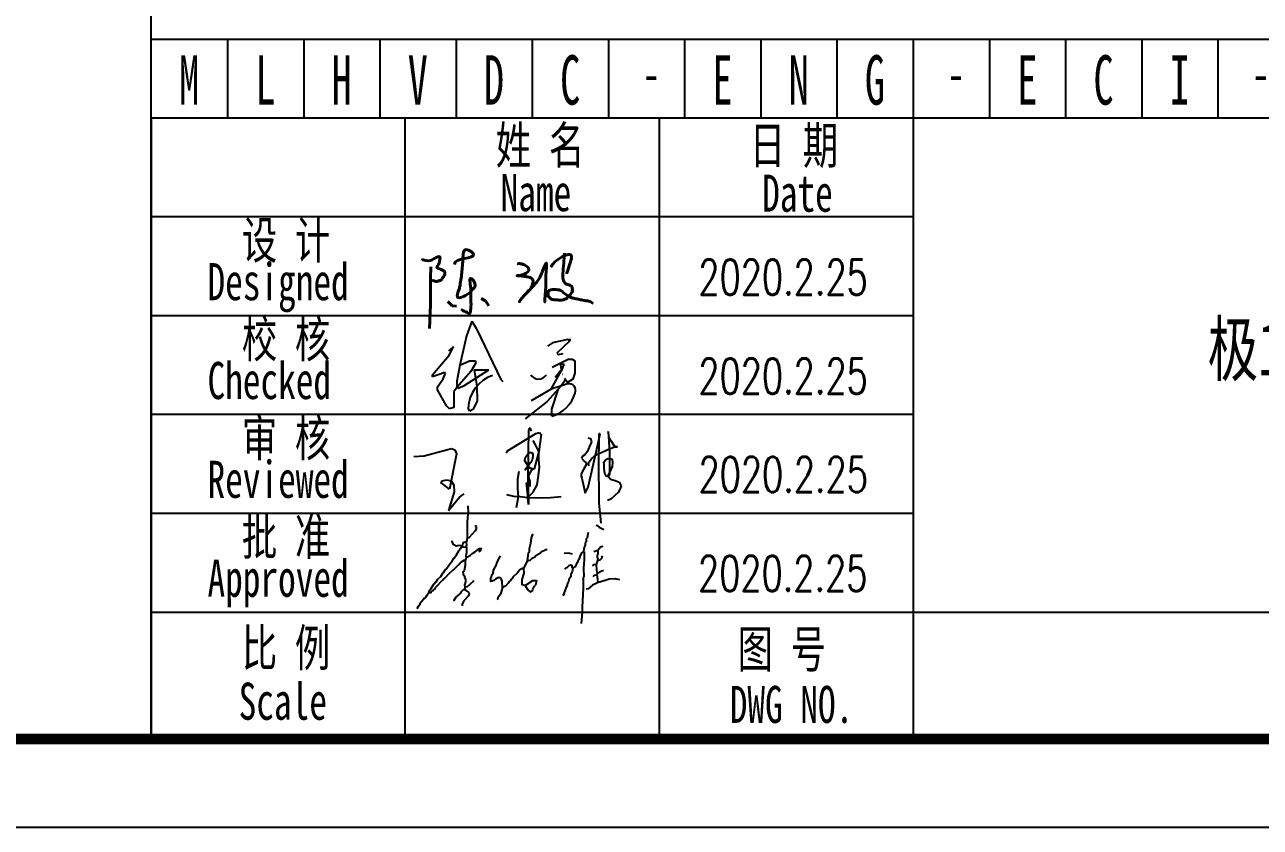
# Model space of a CAD drawing. Header units: millimetres. Extents: x 0 to 420, y 0 to 297.
# Drawn here: x 278.3 to 348.3, y 0 to 45.5 of the extents above; entities that cross this region are included whole.
import ezdxf
from ezdxf.enums import TextEntityAlignment as Align

# ---------------------------------------------------------------- set-up
doc = ezdxf.new("R2010")
doc.units = ezdxf.units.MM
for name, color, linetype in [('GPDRAW', 1, 'Continuous'), ('LAYER0', 7, 'Continuous'), ('sign', 7, 'Continuous')]:
    doc.layers.add(name, color=color, linetype=linetype)
doc.styles.add('ECL', font='SIMFANG_2312.TTF', dxfattribs={"width": 0.7, "height": 3})
doc.styles.add('elec', font='romans.shx', dxfattribs={"width": 0.7, "bigfont": 'hzdx1.shx'})
doc.styles.add('LXL', font='SIMFANG_2312.TTF', dxfattribs={"width": 0.7, "height": 3})

# ---------------------------------------------------------------- blocks, each defined once
blk = doc.blocks.new('gpdraw')
at = {"color": 2}
for points in [[(1041.808, -82.7), (651.808, -82.7), (651.808, 204.3), (1041.808, 204.3)], [(912.308, -4.113), (1041.808, -4.113), (1041.808, -82.7), (912.308, -82.7)]]:
    blk.add_lwpolyline(points, close=True, dxfattribs=at)
blk = doc.blocks.new('*U11')
at = {"linetype": 'Continuous'}
for p, q in [((3.551, 6.02), (3.566, 5.598)), ((3.537, 5.54), (3.508, 5.103)), ((3.508, 5.103), (3.508, 4.187)), ((3.566, 5.598), (3.537, 5.54)), ((10.242, 4.151), (10.323, 4.215)), ((10.323, 4.215), (10.387, 4.522)), ((10.145, 3.682), (10.096, 3.424)), ((10.193, 3.795), (10.145, 3.682)), ((10.242, 3.973), (10.193, 3.908)), ((10.193, 3.908), (10.193, 3.795)), ((10.242, 4.135), (10.242, 3.973)), ((10.096, 3.424), (10.129, 3.408)), ((10.145, 2.971), (10.096, 2.487)), ((10.129, 3.408), (10.145, 2.971)), ((10.096, 2.487), (10.113, 1.986)), ((6.794, 1.499), (7.229, 1.789)), ((7.229, 1.789), (7.442, 1.789)), ((7.384, 1.517), (7.326, 1.478)), ((7.442, 1.789), (7.384, 1.517)), ((10.113, 1.986), (10.08, 1.937)), ((10.08, 1.937), (10.08, 1.356)), ((1.094, 0.785), (0.832, 0.465)), ((1.152, 0.828), (1.094, 0.785)), ((1.196, 0.916), (1.152, 0.828)), ((1.341, 1.061), (1.196, 0.916)), ((10.08, 1.356), (10.016, 0.273)), ((0.774, 0.378), (0.658, 0.174)), ((0.818, 0.407), (0.774, 0.378)), ((0.832, 0.465), (0.818, 0.407)), ((10.016, 0.273), (10.032, -0.018)), ((10.032, -0.018), (9.967, -0.648))]:
    blk.add_line(p, q, dxfattribs=at)
for points in [[(10.807, 4.926), (10.872, 4.91), (10.985, 4.813), (11.244, 4.684)], [(3.508, 4.187), (3.639, 4.231), (3.988, 4.624), (4.031, 4.711), (4.031, 4.813), (3.988, 4.9)], [(7.19, 4.425), (7.209, 4.387), (7.132, 4.212), (7.093, 3.883), (7.015, 3.572), (7.015, 3.398), (6.957, 3.34), (6.899, 2.894)], [(1.341, 1.061), (1.356, 1.206), (1.457, 1.323), (1.617, 1.57), (1.676, 1.614), (1.705, 1.686), (1.748, 1.715), (1.85, 1.861), (2.01, 2.006), (2.126, 2.21), (2.17, 2.239), (2.257, 2.384), (2.315, 2.428), (2.533, 2.733), (2.664, 2.879), (2.752, 3.053), (2.781, 3.053), (2.781, 3.082), (2.912, 3.242), (3.042, 3.475), (3.101, 3.519), (3.101, 3.562), (3.159, 3.62), (3.202, 3.722)], [(3.202, 3.751), (3.028, 3.766), (2.882, 3.737), (2.752, 3.809), (2.65, 3.984), (2.65, 4.042)], [(3.464, 3.984), (3.29, 3.926), (3.261, 3.897), (3.246, 3.795), (3.202, 3.751)], [(3.202, 3.751), (3.202, 3.722)], [(3.202, 3.722), (3.275, 3.693), (3.464, 3.678)], [(3.464, 3.678), (3.464, 3.373), (3.435, 3.184), (3.45, 3.097)], [(3.45, 3.097), (3.566, 3.14), (3.697, 3.228), (3.784, 3.315), (3.9, 3.373), (3.929, 3.417), (3.959, 3.417), (4.148, 3.562), (4.191, 3.562)], [(3.508, 4.187), (3.464, 3.984)], [(3.464, 3.678), (3.464, 3.737), (3.493, 3.78), (3.464, 3.984)], [(4.264, 3.519), (4.235, 3.46), (4.148, 3.402)], [(4.191, 3.562), (4.206, 3.591), (4.308, 3.606)], [(4.264, 3.519), (4.206, 3.533), (4.191, 3.562)], [(4.308, 3.606), (4.264, 3.519)], [(4.308, 3.606), (4.337, 3.635)], [(7.713, 3.437), (7.907, 3.495), (7.946, 3.534), (8.043, 3.534)], [(11.195, 3.715), (11.098, 3.698), (11.001, 3.634), (10.969, 3.553), (10.904, 3.488)], [(3.391, 2.922), (3.319, 2.922), (3.173, 2.821), (3.057, 2.69), (3.028, 2.69), (2.766, 2.428), (2.708, 2.399), (2.664, 2.326), (2.49, 2.181), (2.228, 1.904), (2.199, 1.904), (2.155, 1.817), (2.126, 1.817), (1.69, 1.366), (1.69, 1.337), (1.574, 1.236), (1.559, 1.192), (1.53, 1.192), (1.457, 1.119), (1.457, 1.09), (1.341, 1.061)], [(3.391, 2.922), (3.391, 2.646), (3.333, 2.326), (3.261, 2.268), (3.275, 2.152), (3.377, 2.021), (3.362, 1.977), (3.406, 1.846), (3.406, 1.701), (3.362, 1.526), (3.377, 1.41)], [(3.45, 3.097), (3.391, 2.922)], [(5.503, 1.382), (5.484, 1.73), (5.426, 1.905), (5.329, 1.963), (5.154, 1.905), (5.018, 1.789), (4.844, 1.73), (4.844, 1.944), (4.883, 1.983), (4.902, 2.099), (4.98, 2.196), (4.999, 2.37), (5.173, 2.681), (5.193, 2.777), (5.387, 3.185)], [(6.899, 2.894), (6.705, 2.467)], [(6.899, 2.894), (7.074, 2.933), (7.19, 3.049), (7.345, 3.126), (7.403, 3.204), (7.655, 3.359), (7.713, 3.437)], [(9.482, 3.278), (9.24, 3.327), (8.998, 3.311)], [(10.096, 3.424), (9.983, 3.359), (9.886, 3.149), (9.838, 2.971), (9.789, 2.939), (9.757, 2.81), (9.725, 2.794), (9.628, 2.551), (9.499, 2.487)], [(10.904, 3.488), (10.678, 3.408)], [(10.888, 2.923), (10.824, 2.697)], [(10.904, 3.488), (10.904, 3.311), (10.872, 3.181), (10.872, 3.084), (10.904, 3.02), (10.888, 2.923)], [(10.888, 2.923), (11.034, 2.955), (11.13, 3.052), (11.179, 3.181)], [(6.705, 2.467), (6.647, 2.467), (6.492, 2.39), (6.356, 2.215), (6.104, 1.983), (6.085, 1.924), (5.988, 1.847), (5.968, 1.789), (5.871, 1.711), (5.852, 1.653), (5.678, 1.459), (5.503, 1.382)], [(6.705, 2.467), (6.725, 2.196), (6.608, 1.847), (6.608, 1.556), (6.783, 1.517), (6.938, 1.265), (7.093, 1.129)], [(9.499, 2.487), (9.466, 2.277), (9.386, 2.147), (9.386, 2.002), (9.289, 1.873), (9.256, 1.727), (9.176, 1.582), (9.176, 1.517), (9.095, 1.356), (8.982, 1.049), (8.998, 1), (8.917, 0.936)], [(9.499, 2.487), (9.466, 2.519), (9.45, 2.632), (9.386, 2.648), (9.272, 2.616), (9.159, 2.503), (9.095, 2.487), (9.014, 2.406)], [(10.824, 2.697), (10.662, 2.681), (10.581, 2.616)], [(10.824, 2.697), (10.84, 2.374), (10.856, 2.26), (10.888, 2.228)], [(10.888, 2.228), (10.84, 2.083)], [(10.888, 2.228), (11.017, 2.26), (11.034, 2.293), (11.227, 2.374)], [(3.377, 1.41), (3.537, 1.468), (3.857, 1.744), (3.871, 1.788)], [(3.377, 1.41), (3.377, 1.294)], [(7.093, 1.129), (7.209, 1.207), (7.229, 1.304), (7.326, 1.478)], [(10.92, 1.711), (10.888, 1.646), (10.613, 1.517), (10.355, 1.323), (10.242, 1.291)], [(10.84, 2.083), (10.71, 2.067), (10.646, 2.002)], [(10.84, 2.083), (10.872, 2.05), (10.888, 1.76), (10.92, 1.711)], [(10.92, 1.711), (11.017, 1.711), (11.551, 1.889), (11.906, 1.905), (11.954, 1.873), (12.132, 1.84)], [(3.377, 1.294), (3.348, 1.265), (3.275, 1.25), (3.144, 1.119), (3.13, 1.076), (2.868, 0.843), (2.752, 0.654), (2.766, 0.639)], [(3.377, 1.294), (3.42, 1.265), (3.435, 1.221), (3.595, 1.105), (3.624, 1.032), (3.566, 0.901), (3.319, 0.625), (3.231, 0.45), (3.217, 0.349)], [(5.503, 1.382), (5.387, 1.013), (5.251, 0.8), (5.251, 0.742), (5.193, 0.703)]]:
    blk.add_lwpolyline(points, dxfattribs=at)
at = {"style": 'elec', "width": 0.7}
blk.add_text('2020.2.25', height=2, dxfattribs=at).set_placement((16.587, 1.189))
blk = doc.blocks.new('*U12')
at = {"lineweight": 40}
for p, q in [((1.448, 2.748), (1.423, 2.11)), ((1.423, 2.11), (1.423, 0.602)), ((2.404, 0.795), (2.656, 0.544)), ((4.294, 0.951), (4.555, 0.824)), ((4.555, 0.824), (4.73, 0.549)), ((1.423, 0.602), (1.368, -0.741)), ((2.656, 0.544), (2.91, 0.534))]:
    blk.add_line(p, q, dxfattribs=at)
for points, start_tangent, end_tangent in [([(2.788, 2.881), (3.875, 3.467), (3.379, 3.714), (3.278, 3.402), (3.214, 2.513), (3.102, 1.717), (3.049, 1.488), (2.981, 1.018), (3.346, 1.096), (3.581, 1.252), (3.855, 1.499), (3.965, 1.691), (3.69, 2.102), (3.682, 1.765), (3.718, 1.389), (3.718, 1.17), (3.72, 0.831), (3.725, 0.61), (3.71, 0.392), (3.645, 0.111), (3.439, 0.205), (3.224, 0.32)], (-0.112609, 0.993639), (1, 0)), ([(0.956, 3.124), (1.176, 3.115), (1.601, 3.202), (1.834, 3.316), (1.946, 3.328), (1.956, 3.163), (1.832, 2.81), (1.792, 2.753), (2.026, 2.609), (2.175, 2.528), (2.221, 2.482), (2.246, 2.384), (2.218, 2.274), (2.164, 2.192), (2.109, 2.11), (2.026, 2), (1.944, 1.973), (1.862, 1.945), (1.67, 1.945), (1.56, 1.973)], (-0.472048, 0.881573), (0.89462, -0.446827)), ([(6.41, 2.88), (6.822, 2.825), (7.005, 2.635), (6.739, 2.332), (6.335, 2.254), (6.758, 2.211), (7, 2.172), (7.215, 2.05), (6.888, 1.416)], (-0.470008, 0.882662), (-0.4476, 0.894234))]:
    blk.add_spline(points, degree=3, dxfattribs=dict(at, start_tangent=start_tangent, end_tangent=end_tangent))
at = {"lineweight": 40, "start_tangent": (-0.457934, 0.888986)}
blk.add_spline([(9.017, 3.527), (8.934, 2.376), (8.986, 1.92), (9.138, 1.771), (9.275, 1.743), (9.44, 1.633), (9.467, 1.469), (9.467, 1.332), (9.476, 1.369), (9.385, 1.222), (9.248, 1.085), (9.111, 0.948), (8.974, 0.893), (8.782, 0.866), (8.425, 0.893), (8.205, 0.976), (8.08, 1.13), (8.096, 1.085), (8.096, 1.25), (8.123, 1.387), (8.315, 1.469), (8.623, 1.456), (8.809, 1.414), (8.919, 1.332), (9.138, 1.168), (9.44, 1.003), (9.66, 0.948), (9.934, 0.893), (10.208, 0.839), (10.4, 0.811), (10.538, 0.756), (10.648, 0.68)], degree=3, dxfattribs=at)
at = {"lineweight": 40}
for points, knots in [([(6.535, 0.803), (6.24, 0.626), (7.41, 1.797), (7.63, 2.102), (8.089, 3.36), (7.921, 2.137), (8.002, 1.652), (7.879, 0.763), (7.914, 0.769), (7.92, 0.777)], [0, 0, 0, 0, 0.977504, 1.856108, 2.483486, 3.15885, 3.807757, 4.562282, 4.671504, 4.671504, 4.671504, 4.671504]), ([(8.249, 2.73), (8.266, 2.774), (8.356, 2.942), (8.699, 3.222), (9.023, 3.408), (9.35, 3.478), (9.453, 3.305), (9.33, 2.924), (9.223, 2.607), (9.141, 2.365)], [6.417144, 6.417144, 6.417144, 6.417144, 6.574551, 7.034032, 7.556844, 7.738735, 7.832352, 8.0674, 8.806209, 8.806209, 8.806209, 8.806209])]:
    blk.add_open_spline(points, degree=3, knots=knots, dxfattribs=at)
at = {"style": 'elec', "width": 0.7}
blk.add_text('2020.2.25', height=2, dxfattribs=at).set_placement((16.608, 1.168))
blk = doc.blocks.new('*HATCH1014')
for p, q in [((808.5, 929.5), (811.7, 926.3)), ((808.5, 926.5), (810.4, 923.9))]:
    blk.add_line(p, q)
blk = doc.blocks.new('*HATCH413')
for p, q in [((808.5, 929.5), (811.7, 926.3)), ((808.5, 926.5), (810.4, 923.9))]:
    blk.add_line(p, q)
blk = doc.blocks.new('*U15')
at = {"layer": 'LAYER0'}
for p, q in [((3.766, 5.285), (3.476, 4.445)), ((3.766, 5.285), (3.476, 4.445)), ((3.766, 5.285), (4.036, 4.845)), ((3.766, 5.285), (4.036, 4.845)), ((3.476, 4.445), (3.101, 2.787)), ((3.476, 4.445), (3.101, 2.787)), ((4.036, 4.845), (5.416, 1.965)), ((4.036, 4.845), (5.416, 1.965)), ((9.211, 4.247), (8.336, 4.045)), ((9.211, 4.247), (8.336, 4.045)), ((9.211, 4.247), (9.376, 4.247)), ((9.211, 4.247), (9.315, 4.145)), ((9.211, 4.247), (9.376, 4.247)), ((9.211, 4.247), (9.315, 4.145)), ((9.315, 4.247), (9.315, 4.145)), ((9.315, 4.247), (9.315, 4.145)), ((2.736, 3.825), (2.456, 3.605)), ((2.736, 3.825), (2.456, 3.605)), ((2.496, 3.345), (2.736, 3.825)), ((2.496, 3.345), (2.736, 3.825)), ((2.65, 3.653), (2.601, 3.719)), ((2.65, 3.653), (2.601, 3.719)), ((8.336, 4.045), (8.056, 3.865)), ((8.336, 4.045), (8.056, 3.865)), ((9.315, 4.145), (8.596, 3.465)), ((9.315, 4.145), (8.596, 3.465)), ((1.543, 2.23), (2.496, 3.345)), ((1.543, 2.23), (2.496, 3.345)), ((3.101, 2.787), (3.643, 3.026)), ((3.101, 2.787), (3.643, 3.026)), ((3.643, 3.026), (3.988, 3.026)), ((3.643, 3.026), (3.988, 3.026)), ((3.988, 2.884), (3.716, 2.425)), ((3.988, 2.884), (3.716, 2.425)), ((3.988, 3.026), (3.988, 2.884)), ((3.988, 3.026), (3.988, 2.884)), ((9.276, 3.125), (8.316, 2.645)), ((9.276, 3.125), (8.316, 2.645)), ((8.596, 3.465), (8.656, 3.385)), ((8.596, 3.465), (8.656, 3.385)), ((8.656, 3.385), (8.956, 3.445)), ((8.656, 3.385), (8.956, 3.445)), ((8.778, 2.875), (8.844, 2.476)), ((8.778, 2.875), (8.985, 2.845)), ((8.778, 2.875), (8.844, 2.476)), ((8.778, 2.875), (8.985, 2.845)), ((8.844, 2.909), (8.853, 2.864)), ((8.844, 2.909), (8.853, 2.864)), ((8.985, 2.845), (8.844, 2.476)), ((8.985, 2.845), (8.844, 2.476)), ((9.276, 3.125), (9.456, 3.125)), ((9.276, 3.125), (9.456, 3.125)), ((9.456, 3.125), (9.606, 3.025)), ((9.456, 3.125), (9.606, 3.025)), ((9.606, 3.025), (9.606, 2.331)), ((9.606, 3.025), (9.606, 2.331)), ((2.236, 2.365), (1.543, 2.12)), ((2.236, 2.365), (1.543, 2.12)), ((1.543, 2.12), (1.543, 2.23)), ((1.543, 2.12), (1.543, 2.23)), ((2.156, 2.005), (2.276, 2.325)), ((2.156, 2.005), (2.276, 2.325)), ((2.276, 2.325), (2.236, 2.365)), ((2.276, 2.325), (2.236, 2.365)), ((3.101, 2.787), (2.918, 1.885)), ((3.101, 2.787), (2.918, 1.885)), ((3.716, 2.425), (2.918, 1.51)), ((3.716, 2.425), (2.918, 1.51)), ((3.316, 1.605), (4.731, 2.519)), ((3.316, 1.605), (4.731, 2.519)), ((3.912, 2.519), (4.731, 2.519)), ((3.912, 2.519), (4.062, 1.603)), ((3.912, 2.519), (4.731, 2.519)), ((3.912, 2.519), (4.062, 1.603)), ((8.276, 1.425), (8.844, 2.476)), ((8.276, 1.425), (8.844, 2.476)), ((8.696, 2.325), (8.496, 2.085)), ((8.696, 2.325), (8.496, 2.085)), ((8.844, 2.476), (8.696, 2.385)), ((8.844, 2.476), (8.696, 2.385)), ((8.696, 2.385), (8.696, 2.325)), ((8.696, 2.385), (8.696, 2.325)), ((8.896, 2.265), (8.916, 2.265)), ((8.896, 2.265), (8.916, 2.265)), ((9.606, 2.331), (9.496, 1.985)), ((9.606, 2.331), (9.496, 1.985)), ((1.826, 1.551), (2.156, 2.005)), ((1.826, 1.551), (2.156, 2.005)), ((1.826, 1.387), (1.826, 1.551)), ((1.826, 1.387), (1.826, 1.551)), ((2.918, 1.51), (2.746, 1.282)), ((2.918, 1.51), (2.746, 1.282)), ((2.918, 1.885), (2.918, 1.51)), ((2.918, 1.885), (2.918, 1.51)), ((2.918, 1.51), (2.976, 1.485)), ((2.918, 1.51), (2.976, 1.485)), ((2.976, 1.485), (3.316, 1.605)), ((2.976, 1.485), (3.316, 1.605)), ((4.062, 1.603), (4.066, 0.745)), ((4.062, 1.603), (4.066, 0.745)), ((5.416, 1.965), (5.536, 1.865)), ((5.416, 1.965), (5.536, 1.865)), ((8.276, 1.425), (7.136, 0.765)), ((8.276, 1.425), (7.136, 0.765)), ((8.837, 1.608), (8.036, 0.725)), ((8.837, 1.608), (8.036, 0.725)), ((9.196, 1.725), (8.276, 1.425)), ((9.196, 1.725), (8.276, 1.425)), ((8.306, 0.295), (8.69, 1.446)), ((8.306, 0.295), (8.69, 1.446)), ((9.074, 1.954), (8.837, 1.608)), ((9.074, 1.954), (8.837, 1.608)), ((9.196, 1.805), (9.016, 2.025)), ((9.196, 1.805), (9.016, 2.025)), ((9.496, 1.985), (9.196, 1.805)), ((9.496, 1.985), (9.196, 1.805)), ((9.196, 1.805), (9.196, 1.725)), ((9.196, 1.805), (9.196, 1.725)), ((2.336, 0.485), (1.826, 1.387)), ((2.336, 0.485), (1.826, 1.387)), ((2.746, 1.282), (2.746, 0.391)), ((2.746, 1.282), (2.746, 0.391)), ((4.066, 0.745), (3.836, 0.265)), ((4.066, 0.745), (3.836, 0.265)), ((8.036, 0.725), (6.796, -0.255)), ((8.036, 0.725), (6.796, -0.255)), ((2.516, 0.305), (2.336, 0.485)), ((2.516, 0.305), (2.336, 0.485)), ((2.746, 0.391), (2.516, 0.305)), ((2.746, 0.391), (2.516, 0.305)), ((3.656, 0.185), (3.556, 0.345)), ((3.656, 0.185), (3.556, 0.345)), ((3.836, 0.265), (3.656, 0.185)), ((3.836, 0.265), (3.656, 0.185)), ((8.306, -0.107), (8.306, 0.295)), ((8.306, -0.107), (8.306, 0.295))]:
    blk.add_line(p, q, dxfattribs=at)
for centre, radius, start, end in [((5.647, 0.236), 2.093, 109.8407, 177.01324), ((5.647, 0.236), 2.093, 109.8407, 177.01324), ((7.556, 2.501), 0.509, 210.22699, 329.77301), ((7.556, 2.501), 0.509, 210.22699, 329.77301), ((9.273, 1.351), 0.382, 337.8314, 101.5483), ((9.273, 1.351), 0.382, 337.8314, 101.5483), ((7.749, 1.773), 1.961, 286.52549, 343.22341), ((7.749, 1.773), 1.961, 286.52549, 343.22341)]:
    blk.add_arc(centre, radius, start, end, dxfattribs=at)
at = {"layer": 'LAYER0', "xscale": 0.02000000000007276, "yscale": 0.01999999999998181, "zscale": 0.02}
for name in ['*HATCH1014', '*HATCH413']:
    blk.add_blockref(name, (-7.474, -16.205), dxfattribs=at)
at = {"style": 'elec', "width": 0.7}
blk.add_text('2020.2.25', height=2, dxfattribs=at).set_placement((16.608, 1.168))
blk = doc.blocks.new('A$C3C6D79E5')
for p, q in [((6.028, 4.649), (7.834, 5.774)), ((7.381, 5.981), (7.32, 3.055)), ((7.489, 6.13), (7.381, 5.981)), ((7.555, 5.923), (7.489, 6.13)), ((7.834, 5.774), (8.071, 5.838)), ((8.19, 5.707), (8.037, 4.598)), ((8.071, 5.838), (8.19, 5.707)), ((11.719, 4.554), (11.982, 5.738)), ((11.901, 5.736), (11.88, 3.525)), ((11.982, 5.738), (11.901, 5.736)), ((12.568, 5.499), (12.507, 5.901)), ((12.507, 5.901), (12.587, 4.595)), ((0.654, 4.327), (2.416, 4.79)), ((2.416, 4.79), (2.629, 4.706)), ((7.795, 5.078), (7.677, 5.312)), ((8.037, 4.598), (7.795, 5.078)), ((11.336, 5.032), (11.143, 4.576)), ((11.218, 5.496), (11.371, 5.445)), ((11.423, 5.221), (11.336, 5.032)), ((11.371, 5.445), (11.423, 5.221)), ((11.72, 4.384), (12.639, 4.797)), ((12.666, 5.307), (12.568, 5.499)), ((12.639, 4.797), (12.937, 4.898)), ((12.917, 4.944), (12.666, 5.307)), ((13.112, 4.898), (12.917, 4.944)), ((12.937, 4.898), (13.112, 4.898)), ((0, 4.295), (0.654, 4.327)), ((2.729, 4.461), (2.282, 2.178)), ((2.629, 4.706), (2.718, 4.489)), ((2.718, 4.489), (2.729, 4.461)), ((5.926, 4.518), (6.028, 4.649)), ((7.132, 4.006), (7.151, 4.198)), ((7.318, 3.722), (7.132, 4.006)), ((7.151, 4.198), (7.391, 4.546)), ((7.391, 4.546), (7.548, 4.546)), ((7.608, 4.07), (7.531, 3.9)), ((7.548, 4.546), (7.648, 4.481)), ((7.648, 4.28), (7.608, 4.07)), ((7.648, 4.481), (7.648, 4.28)), ((8.037, 4.598), (7.729, 3.498)), ((8.036, 4.075), (8.037, 4.598)), ((8.077, 3.593), (8.036, 4.075)), ((10.833, 4.293), (10.789, 4.183)), ((10.789, 4.183), (10.951, 3.975)), ((11.009, 4.391), (10.833, 4.293)), ((11.143, 4.576), (11.009, 4.391)), ((11.217, 3.862), (11.418, 4.131)), ((11.222, 2.318), (11.719, 4.554)), ((11.418, 4.131), (11.72, 4.384)), ((12.227, 3.914), (12.331, 4.073)), ((12.331, 4.073), (12.487, 4.146)), ((12.487, 4.146), (12.638, 4.146)), ((12.587, 4.595), (12.578, 3.097)), ((12.638, 4.146), (12.757, 4.117)), ((12.757, 4.117), (12.789, 3.899)), ((6.745, 3.324), (6.672, 2.822)), ((7.531, 3.9), (7.128, 3.411)), ((7.128, 3.411), (7.291, 3.537)), ((7.291, 3.537), (7.481, 3.553)), ((7.606, 3.422), (7.318, 3.722)), ((7.602, 3.518), (7.356, 3.022)), ((7.481, 3.553), (7.602, 3.518)), ((7.729, 3.498), (7.606, 3.422)), ((8.011, 3.064), (8.077, 3.593)), ((10.939, 3.492), (10.749, 3.121)), ((11.08, 3.759), (10.939, 3.492)), ((10.951, 3.975), (11.092, 3.888)), ((11.092, 3.888), (11.08, 3.759)), ((11.286, 3.678), (11.217, 3.862)), ((11.88, 3.525), (11.895, 1.823)), ((12.235, 3.778), (12.227, 3.914)), ((12.235, 3.557), (12.235, 3.778)), ((12.264, 3.323), (12.235, 3.557)), ((12.319, 3.106), (12.264, 3.323)), ((12.629, 3.343), (12.476, 3.056)), ((12.757, 3.644), (12.629, 3.343)), ((12.789, 3.899), (12.757, 3.644)), ((1.718, 2.606), (1.82, 2.723)), ((2.282, 2.178), (1.718, 2.606)), ((1.82, 2.723), (2.084, 2.775)), ((2.084, 2.775), (2.387, 2.716)), ((2.387, 2.716), (2.559, 2.433)), ((2.559, 2.433), (2.593, 2.018)), ((6.672, 2.822), (6.672, 2.211)), ((7.456, 2.36), (7.224, 2.6)), ((7.224, 2.6), (7.381, 1.2)), ((7.32, 3.055), (7.381, 1.2)), ((7.356, 3.022), (7.456, 2.683)), ((7.456, 2.683), (7.456, 2.36)), ((7.663, 1.996), (7.936, 2.468)), ((7.936, 2.468), (8.011, 3.064)), ((10.749, 3.121), (10.796, 2.889)), ((10.796, 2.889), (11.027, 1.919)), ((12.389, 3.004), (12.319, 3.106)), ((12.484, 2.991), (12.389, 3.004)), ((12.476, 3.056), (12.643, 2.817)), ((12.578, 3.097), (12.484, 2.991)), ((12.643, 2.817), (12.954, 2.743)), ((12.954, 2.743), (13.21, 2.624)), ((13.21, 2.624), (13.341, 2.401)), ((13.341, 2.401), (13.247, 2.168)), ((2.593, 2.018), (2.224, 0.816)), ((2.224, 0.816), (2.938, 1.663)), ((2.938, 1.663), (3.228, 1.878)), ((5.96, 1.837), (6.416, 1.736)), ((6.416, 1.736), (6.836, 1.7)), ((6.699, 1.682), (6.626, 1.216)), ((6.672, 2.211), (6.699, 1.682)), ((6.836, 1.7), (7.33, 1.65)), ((7.33, 1.65), (7.663, 1.996)), ((7.381, 1.2), (7.33, 1.65)), ((7.33, 1.65), (8.132, 1.627)), ((8.132, 1.627), (8.789, 1.636)), ((8.789, 1.636), (9.263, 1.682)), ((9.263, 1.682), (9.477, 1.702)), ((11.027, 1.919), (11.222, 2.318)), ((11.895, 1.823), (11.91, 1.298)), ((13.141, 1.971), (12.677, 1.533)), ((13.247, 2.168), (13.141, 1.971)), ((6.626, 1.216), (6.581, 0.988)), ((11.91, 1.298), (12.021, 0)), ((12.677, 1.533), (12.469, 1.449))]:
    blk.add_line(p, q)
blk = doc.blocks.new('*U17')
at = {"color": 0, "xscale": 0.8800000000000001, "yscale": 0.8800000000000001, "zscale": 0.8800000000000001}
blk.add_blockref('A$C3C6D79E5', (0.495, -0.561), dxfattribs=at)
at = {"style": 'elec', "width": 0.7}
blk.add_text('2020.2.25', height=2, dxfattribs=at).set_placement((16.614, 1.19))
blk = doc.blocks.new('*U130')
at = {"layer": 'GPDRAW', "color": 0, "style": 'LXL', "width": 0.6}
for s, p in [('M', (2.149, 2.141)), ('L', (6.466, 2.141)), ('H', (10.783, 2.141)), ('V', (15.099, 2.141)), ('D', (19.416, 2.141)), ('C', (23.733, 2.141)), ('E', (32.366, 2.141)), ('N', (36.683, 2.141)), ('G', (40.999, 2.141)), ('E', (49.633, 2.141)), ('C', (53.949, 2.141)), ('I', (58.266, 2.141))]:
    blk.add_text(s, height=2.8, dxfattribs=at).set_placement(p, align=Align.MIDDLE)
at = {"layer": 'GPDRAW', "color": 7, "style": 'LXL', "width": 0.7}
for p in [(27.833, 1.431), (45.099, 1.431), (62.366, 1.431)]:
    blk.add_text('-', height=2.1, dxfattribs=at).set_placement(p)
blk = doc.blocks.new('XXDAFRAM-CH-HENG-A3')
at = {"linetype": 'Continuous'}
for p, q in [((289.817, 44.649), (289.817, 40.194)), ((294.133, 44.649), (294.133, 40.194)), ((298.45, 44.649), (298.45, 40.194)), ((302.767, 44.649), (302.767, 40.194)), ((307.083, 44.649), (307.083, 40.194)), ((311.4, 44.649), (311.4, 40.194)), ((315.717, 44.649), (315.717, 40.194)), ((320.033, 44.649), (320.033, 40.194)), ((324.35, 44.649), (324.35, 40.194)), ((328.667, 44.649), (328.667, 40.194)), ((332.983, 44.649), (332.983, 40.194)), ((337.3, 44.649), (337.3, 40.194)), ((341.617, 44.649), (341.617, 40.194)), ((345.933, 44.649), (345.933, 40.194))]:
    blk.add_line(p, q, dxfattribs=at)
at = {"color": 1}
blk.add_lwpolyline([(0, 0), (420, 0), (420, 297), (0, 297)], close=True, dxfattribs=at)
at = {"color": 1, "const_width": 0.6}
blk.add_lwpolyline([(25, 5), (415, 5), (415, 292), (25, 292)], close=True, dxfattribs=at)
at = {"layer": 'GPDRAW', "color": 1, "linetype": 'Continuous'}
blk.add_line((285.5, 40.194), (285.5, 83.587), dxfattribs=at)
at = {"layer": 'GPDRAW', "color": 3, "linetype": 'Continuous'}
blk.add_line((285.5, 44.649), (415, 44.649), dxfattribs=at)
at = {"layer": 'GPDRAW'}
for p, q in [((285.5, 44.649), (415, 44.649)), ((415, 5), (285.5, 5))]:
    blk.add_line(p, q, dxfattribs=at)
at = {"layer": 'sign', "color": 1, "linetype": 'Continuous'}
for p, q in [((285.5, 40.194), (415, 40.194)), ((285.5, 40.194), (285.5, 5)), ((299.889, 5), (299.889, 40.194)), ((314.278, 40.194), (314.278, 5)), ((328.667, 40.194), (328.667, 5)), ((285.5, 34.594), (328.667, 34.594)), ((285.5, 28.994), (328.667, 28.994)), ((285.5, 23.394), (328.667, 23.394)), ((285.5, 17.794), (328.667, 17.794)), ((285.5, 12.194), (415, 12.194))]:
    blk.add_line(p, q, dxfattribs=at)
blk.add_blockref('*U130', (285.5, 40.194))
at = {"linetype": 'Continuous', "style": 'ECL', "width": 0.7}
for tag, height, p in [('DESIGNSTATUS', 2.8, (407.013, 52.286)), ('ENDESIGNSTATUS', 2.8, (407.013, 47.375)), ('V', 2.8, (378.308, 42.422)), ('O', 2.8, (382.625, 42.422)), ('N', 2.8, (386.942, 42.422)), ('L', 2.8, (391.258, 42.422)), ('D', 2.8, (399.892, 42.422)), ('W', 2.8, (404.208, 42.422)), ('G', 2.8, (408.525, 42.422)), ('VEREN40', 2.8, (412.842, 42.422)), ('DWGNAME1', 3, (372.022, 30.89)), ('DWGENAME1', 3, (371.833, 27.226)), ('DWGNAME', 3, (371.833, 27.145)), ('DWGNAME2', 3, (371.833, 23.322)), ('DWGENAME', 3, (371.833, 23.303)), ('DWGENAME2', 3, (372.057, 19.642)), ('DWGNO', 3, (370.72, 8.719)), ('VEREN40', 3, (411.224, 8.719))]:
    blk.add_attdef(tag, text='', height=height, dxfattribs=at).set_placement(p, align=Align.MIDDLE)
at = {"style": 'ECL', "width": 0.7, "flags": 1}
for p in [(321.472, 31.794), (321.472, 26.194), (321.472, 20.594), (321.472, 14.994)]:
    blk.add_attdef('DATE', text='', height=3, dxfattribs=at).set_placement(p, align=Align.MIDDLE)
for tag, p in [('SJ1', (299.889, 28.994)), ('JH', (299.889, 23.394)), ('SH1', (299.889, 17.794)), ('PZ', (299.889, 12.194)), ('BL', (299.889, 5))]:
    blk.add_attdef(tag, p, '', height=3, dxfattribs=at)
at = {"layer": 'GPDRAW', "style": 'LXL', "width": 0.7}
for s, p in [('姓 名', (305.019, 37.584)), ('日 期', (319.408, 37.584)), ('Name', (305.292, 34.901)), ('Date', (320.111, 34.871)), ('设 计', (290.63, 32.218)), ('Designed', (288.685, 29.859)), ('校 核', (290.63, 26.618)), ('Checked', (288.685, 24.259)), ('审 核', (290.63, 21.018)), ('Reviewed', (288.685, 18.659)), ('批 准', (290.63, 15.418)), ('Approved', (288.685, 13.059)), ('比 例', (290.63, 9.118)), ('图 号', (318.718, 9.044)), ('Scale', (290.452, 6.092)), ('DWG NO.', (318.274, 5.91))]:
    blk.add_text(s, height=2.1, dxfattribs=at).set_placement(p)

msp = doc.modelspace()

# ---------------------------------------------------------------- block references
ref = msp.add_blockref('XXDAFRAM-CH-HENG-A3', (0, 0))
ref.add_attrib('DWGNAME', '极1阀厅接口屏A A201开关量开出原理图一', dxfattribs={"linetype": 'Continuous', "height": 3, "style": 'ECL', "width": 0.7}).set_placement((371.833, 27.145), align=Align.MIDDLE)
for name, p in [('gpdraw', (-626.808, 87.7)), ('*U12', (299.889, 28.994)), ('*U15', (299.889, 23.394)), ('*U17', (299.889, 17.794)), ('*U11', (299.889, 12.194))]:
    msp.add_blockref(name, p)

doc.saveas('drawing.dxf')
